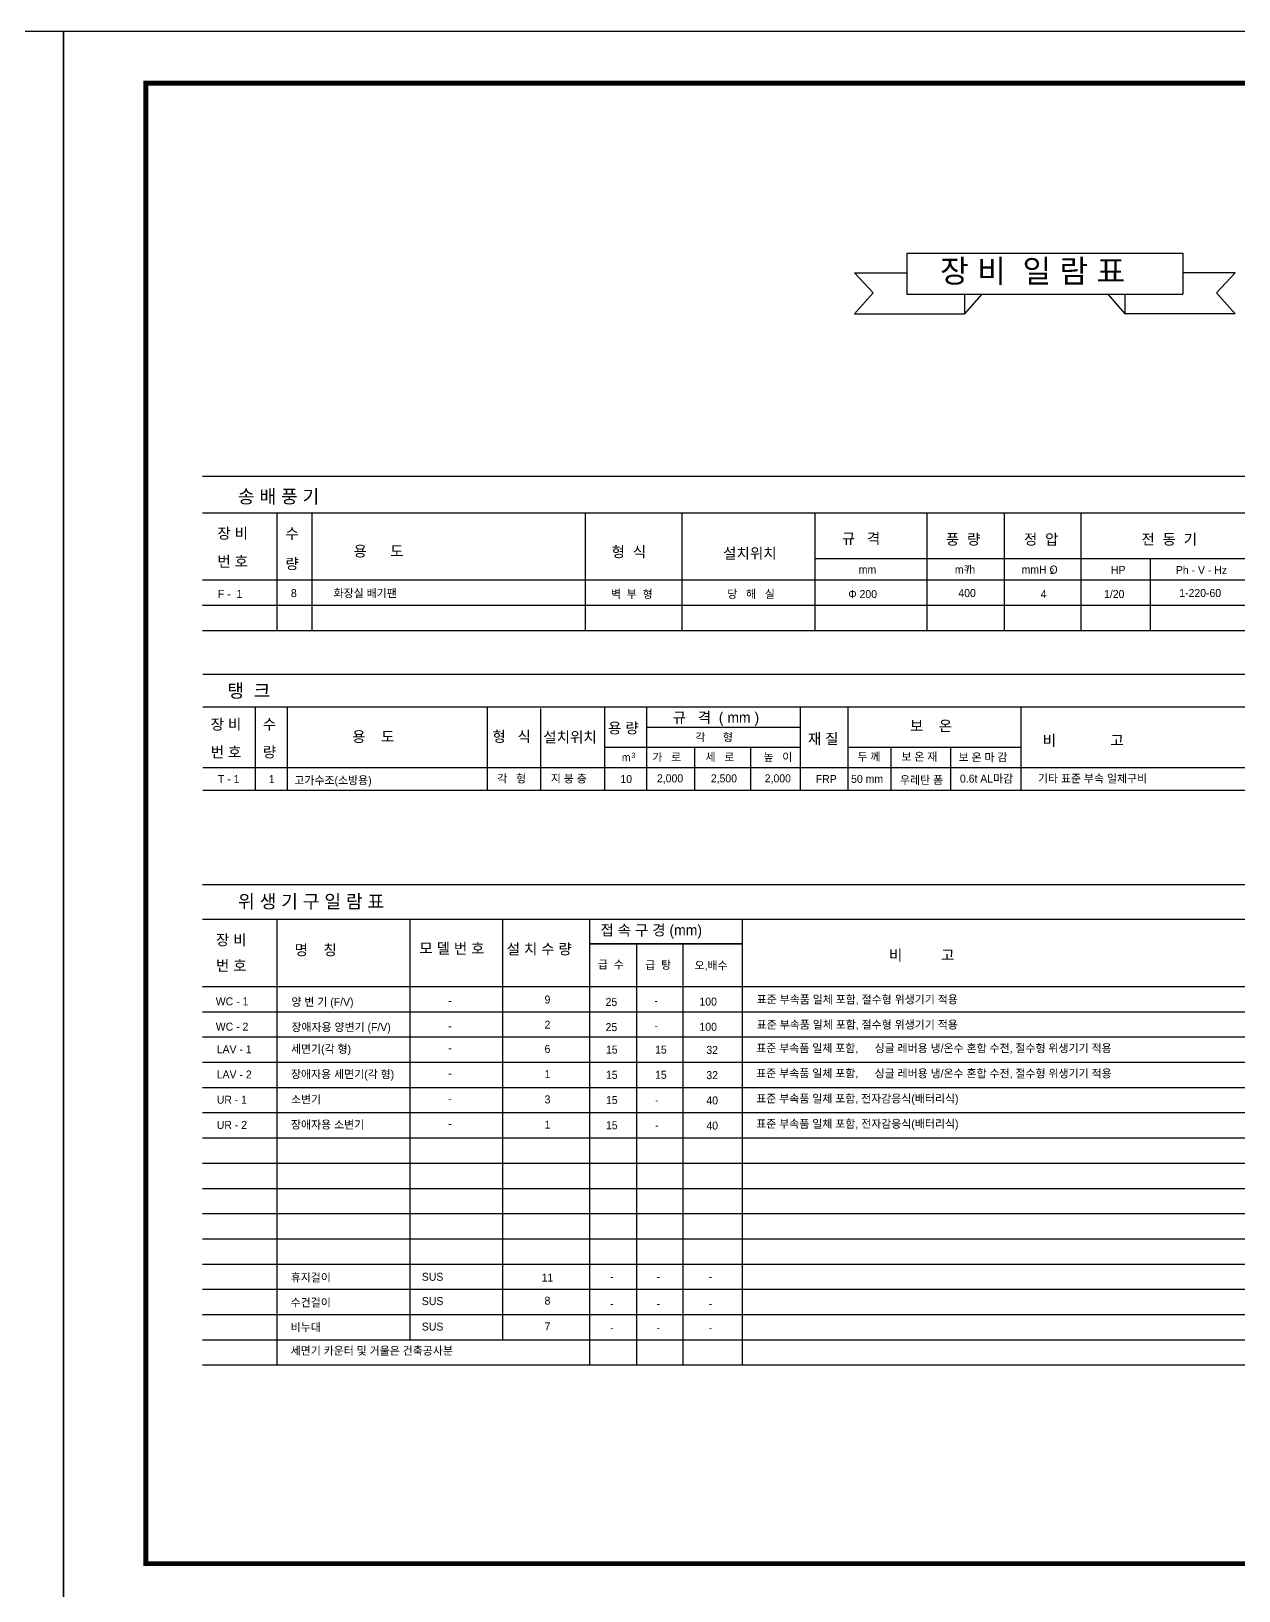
# Model space of a CAD drawing. Header units: millimetres. Extents: x 83956 to 461956, y 36707 to 125807.
# Drawn here: x 146048 to 180006, y 81955 to 125807 of the extents above; entities that cross this region are included whole.
import ezdxf
from ezdxf.enums import TextEntityAlignment as Align

# ---------------------------------------------------------------- set-up
doc = ezdxf.new("R2010")
doc.units = ezdxf.units.MM
doc.header["$LTSCALE"] = 100
doc.header["$MEASUREMENT"] = 0
doc.layers.get('0').update_dxf_attribs({"linetype": 'CONTINUOUS'})
doc.layers.get('Defpoints').update_dxf_attribs({"linetype": 'CONTINUOUS'})
for name, color, linetype in [('2', 2, 'CONTINUOUS'), ('AIR', 3, 'CONTINUOUS'), ('CEL', 7, 'CONTINUOUS'), ('ETC', 6, 'CONTINUOUS'), ('FORM', 8, 'CONTINUOUS'), ('LINE', 7, 'CONTINUOUS'), ('M-3600-1$0$pipe', 3, 'CONTINUOUS'), ('TEXT', 11, 'CONTINUOUS')]:
    doc.layers.add(name, color=color, linetype=linetype)
doc.styles.add('gr', font='Gulim.ttf')
doc.styles.add('M-3600-1$0$M-3134$0$HY', font='H2WULL.TTF')

# ---------------------------------------------------------------- blocks, each defined once
blk = doc.blocks.new('PMC-FORMV')
at = {"layer": 'Defpoints'}
blk.add_lwpolyline([(0, 0), (0, 29700), (42000, 29700), (42000, 0)], close=True, dxfattribs=at)
at = {"layer": 'FORM', "const_width": 90.2}
blk.add_lwpolyline([(1544, 975), (1544, 28725), (40744, 28725), (40744, 975)], close=True, dxfattribs=at)

msp = doc.modelspace()

# ---------------------------------------------------------------- linework, layer by layer
at = {"color": 4}
for p, q in [((150878, 107729), (199459, 107729)), ((150878, 106807), (199459, 106807)), ((150878, 105104), (199459, 105104)), ((152960, 88305), (152960, 100837))]:
    msp.add_line(p, q, dxfattribs=at)
at = {"color": 1}
for p, q in [((158866, 106807), (158866, 104464)), ((160367, 106759), (160367, 104464)), ((162171, 106807), (162171, 104464)), ((163351, 106807), (163351, 104464)), ((167671, 106807), (167671, 104464)), ((169008, 106807), (169008, 104464)), ((173876, 106807), (173876, 104464)), ((163351, 106239), (167671, 106239)), ((162171, 105672), (167671, 105672)), ((164704, 105672), (164704, 104464)), ((166275, 105672), (166275, 104464)), ((169008, 105672), (173876, 105672)), ((170219, 105672), (170219, 104464)), ((171895, 105672), (171895, 104464)), ((159297, 100837), (159297, 89014)), ((161745, 100837), (161745, 88305)), ((166036, 100837), (166036, 88305)), ((161745, 100145), (166036, 100145)), ((161745, 100145), (166036, 100145)), ((163072, 100145), (163072, 88305)), ((164374, 100145), (164374, 88305))]:
    msp.add_line(p, q, dxfattribs=at)
at = {"layer": '2', "color": 1}
for p, q in [((152343, 106807), (152343, 104464)), ((156691, 100837), (156691, 89014))]:
    msp.add_line(p, q, dxfattribs=at)
at = {"layer": '2', "color": 4}
msp.add_line((153243, 106807), (153243, 104464), dxfattribs=at)
at = {"layer": 'AIR', "color": 1}
msp.add_line((166036, 100145), (161745, 100145), dxfattribs=at)
at = {"layer": 'CEL', "color": 4}
for p, q in [((150865, 101812), (199445, 101812)), ((150865, 100837), (199445, 100837)), ((150865, 98947), (199445, 98947)), ((150865, 88305), (199445, 88305))]:
    msp.add_line(p, q, dxfattribs=at)
at = {"layer": 'CEL', "color": 1}
for p, q in [((150865, 98238), (199445, 98238)), ((150865, 97528), (199445, 97528)), ((150865, 96819), (199445, 96819)), ((150865, 96109), (199445, 96109)), ((150865, 95400), (199445, 95400)), ((150865, 94690), (199445, 94690)), ((150865, 93981), (199445, 93981)), ((150865, 93271), (199445, 93271)), ((150865, 92562), (199445, 92562)), ((150865, 91852), (199445, 91852)), ((150865, 91143), (199445, 91143)), ((150865, 90433), (199445, 90433)), ((150865, 89724), (199445, 89724)), ((150865, 89014), (199445, 89014))]:
    msp.add_line(p, q, dxfattribs=at)
at = {"layer": 'ETC', "color": 4}
msp.add_line((150878, 107729), (177827, 107729), dxfattribs=at)
at = {"layer": 'ETC', "color": 4, "linetype": 'Continuous'}
msp.add_line((150878, 104464), (199459, 104464), dxfattribs=at)
at = {"layer": 'LINE', "color": 2}
for p, q in [((170671, 119562), (170671, 118411)), ((170671, 119562), (178430, 119562)), ((170671, 119562), (178430, 119562)), ((178430, 119562), (178430, 118411)), ((169198, 119010), (169720, 118453)), ((169198, 119010), (170671, 119010)), ((179902, 119010), (178430, 119010)), ((179902, 119010), (179380, 118453)), ((169720, 118453), (169198, 117859)), ((170671, 118411), (178430, 118411)), ((172780, 118411), (172296, 117859)), ((172296, 118411), (172296, 117859)), ((176320, 118411), (176805, 117859)), ((176805, 118411), (176805, 117859)), ((179380, 118453), (179902, 117859)), ((169198, 117859), (172296, 117859)), ((179902, 117859), (176805, 117859))]:
    msp.add_line(p, q, dxfattribs=at)
at = {"layer": 'M-3600-1$0$pipe', "color": 4}
for p, q in [((199445, 113283), (150865, 113283)), ((199445, 112259), (150865, 112259)), ((153945, 108951), (153945, 112259)), ((199445, 110369), (150865, 110369)), ((199445, 108951), (150865, 108951))]:
    msp.add_line(p, q, dxfattribs=at)
at = {"layer": 'M-3600-1$0$pipe', "color": 1}
for p, q in [((152956, 112259), (152956, 108951)), ((161624, 112238), (161624, 108951)), ((164343, 112238), (164343, 108951)), ((168090, 108951), (168090, 112238)), ((171240, 108951), (171240, 112238)), ((173413, 108951), (173413, 112238)), ((175577, 108951), (175577, 112238)), ((168090, 110978), (181068, 110978)), ((177524, 108951), (177524, 110978))]:
    msp.add_line(p, q, dxfattribs=at)
at = {"layer": 'M-3600-1$0$pipe', "color": 1, "linetype": 'Continuous'}
msp.add_line((199445, 109660), (150865, 109660), dxfattribs=at)

# ---------------------------------------------------------------- block references
at = {"layer": 'FORM', "xscale": 1.5, "yscale": 1.5, "zscale": 1.5}
for p in [(83956, 81257), (146956, 81257)]:
    msp.add_blockref('PMC-FORMV', p, dxfattribs=at)

# ---------------------------------------------------------------- texts
at = {"color": 3, "style": 'gr'}
for s, p in [('규   격  ( mm )', (164086, 106362)), ('장 비', (151095, 106168)), ('수', (152560, 106168)), ('용    도', (155074, 105823)), ('형   식', (159019, 105825)), ('설치위치', (160446, 105809)), ('용 량', (162270, 106063)), ('보    온', (170756, 106123)), ('번 호', (151095, 105388)), ('량', (152560, 105388)), ('재 질', (167889, 105761)), ('비              고', (174491, 105715))]:
    msp.add_text(s, height=300, dxfattribs=at).set_placement(p)
at = {"color": 2, "style": 'gr'}
for s, height, p in [('각      형', 225, (164724, 105843)), ('m', 225, (162657, 105277)), ('3', 150, (162923, 105368)), ('가   로', 225, (163513, 105283)), ('세   로', 225, (165010, 105286)), ('높   이', 225, (166639, 105286)), ('두 께', 225, (169285, 105294)), ('보 온 재', 225, (170519, 105294)), ('보 온 마 감', 225, (172128, 105277)), ('고가수조(소방용)', 225, (153448, 104631)), ('각   형', 225, (159156, 104681)), ('지 붕 층', 225, (160660, 104681)), ('FRP', 225, (168110, 104669)), ('50 mm', 225, (169104, 104671)), ('급  수', 225, (161984, 99453)), ('급  탕', 225, (163315, 99439)), ('오,배수', 225, (164701, 99426)), ('표준 부속품 일체 포함, 절수형 위생기기 적용', 225, (166450, 98470)), ('표준 부속품 일체 포함, 절수형 위생기기 적용', 225, (166450, 97760))]:
    msp.add_text(s, height=height, dxfattribs=at).set_placement(p)
for s, p in [('T - 1', (151600, 104667)), ('1', (152810, 104667)), ('10', (162780, 104668)), ('2,000', (164013, 104686)), ('2,500', (165527, 104686)), ('2,000', (167043, 104686)), ('우레탄 폼', (171086, 104641)), ('0.6t AL마감', (172912, 104679)), ('기타 표준 부속 일체구비', (175893, 104681))]:
    msp.add_text(s, height=225, dxfattribs=at).set_placement(p, align=Align.CENTER)
at = {"layer": 'M-3600-1$0$pipe', "color": 4, "style": 'M-3600-1$0$M-3134$0$HY'}
msp.add_text('송 배 풍 기', height=375, dxfattribs=at).set_placement((151859, 112537))
at = {"layer": 'M-3600-1$0$pipe', "color": 3, "style": 'M-3600-1$0$M-3134$0$HY'}
for s, p in [('장 비', (151284, 111538)), ('수', (153196, 111531)), ('규   격', (168844, 111394)), ('풍  량', (171768, 111372)), ('정  압', (173963, 111372)), ('전  동  기', (177266, 111372)), ('번 호', (151284, 110747)), ('량', (153196, 110684)), ('용      도', (155112, 111038)), ('형  식', (162368, 111018)), ('설치위치', (165504, 110976))]:
    msp.add_text(s, height=300, dxfattribs=at).set_placement(p)
at = {"layer": 'M-3600-1$0$pipe', "color": 2, "style": 'M-3600-1$0$M-3134$0$HY'}
for s, height, p in [('mm', 225, (169319, 110557)), ('m /h', 225, (172020, 110557)), ('3', 150, (172284, 110643)), ('mmH O', 225, (173899, 110557)), ('2', 150, (174697, 110549)), ('HP', 225, (176410, 110548)), ('Ph - V - Hz', 225, (178236, 110543)), ('F -  1', 225, (151299, 109873)), ('8', 225, (153351, 109896)), ('화장실 배기팬', 225, (154552, 109891)), ('벽  부  형', 225, (162349, 109870)), ('당   해   실', 225, (165622, 109870)), ('Φ 200', 225, (169025, 109867)), ('4', 225, (174434, 109870)), ('1-220-60', 225, (178331, 109897))]:
    msp.add_text(s, height=height, dxfattribs=at).set_placement(p)
for s, p in [('400', (172610, 109897)), ('1/20', (176790, 109870))]:
    msp.add_text(s, height=225, dxfattribs=at).set_placement(p, align=Align.RIGHT)
at = {"layer": 'TEXT', "color": 4, "linetype": 'Continuous', "style": 'gr'}
msp.add_text('장 비  일 람 표 ', height=642.86, dxfattribs=at).set_placement((171608, 118742))
at = {"layer": 'TEXT', "color": 4, "style": 'gr'}
for s, p in [('탱  크', (151561, 107074)), ('위 생 기 구 일 람 표', (151864, 101150))]:
    msp.add_text(s, height=375, dxfattribs=at).set_placement(p)
at = {"layer": 'TEXT', "color": 3, "style": 'gr'}
for s, p in [('장 비', (151243, 100107)), ('접 속 구 경 (mm)', (162054, 100382)), ('명    칭', (153453, 99826)), ('모 델 번 호', (156963, 99869)), ('설 치 수 량', (159417, 99851)), ('비          고', (170166, 99681)), ('번 호', (151243, 99384))]:
    msp.add_text(s, height=300, dxfattribs=at).set_placement(p)
at = {"layer": 'TEXT', "color": 2, "style": 'gr'}
for s, p in [('9', (160565, 98469)), ('2', (160565, 97760)), ('6', (160565, 97078)), ('1', (160565, 96369)), ('3', (160565, 95659)), ('1', (160565, 94950)), ('11', (160565, 90648)), ('8', (160565, 90000)), ('7', (160565, 89274))]:
    msp.add_text(s, height=225, dxfattribs=at).set_placement(p, align=Align.CENTER)
for s, p in [('WC - 1', (151239, 98415)), ('양 변 기 (F/V)', (153365, 98400)), ('-', (157775, 98435)), ('25', (162200, 98401)), ('-', (163574, 98440)), ('100', (164840, 98410)), ('WC - 2', (151239, 97705)), ('장애자용 양변기 (F/V)', (153365, 97691)), ('-', (157775, 97726)), ('25', (162200, 97692)), ('-', (163574, 97730)), ('100', (164840, 97701)), ('표준 부속품 일체 포함,', (166436, 97101)), ('싱글 레버용 냉/온수 혼합 수전, 절수형 위생기기 적용', (169764, 97098)), ('LAV - 1', (151266, 97069)), ('세면기(각 형)', (153353, 97077)), ('-', (157775, 97105)), ('15', (162211, 97059)), ('15', (163591, 97059)), ('32', (165034, 97050)), ('LAV - 2', (151266, 96360)), ('장애자용 세면기(각 형)', (153353, 96368)), ('-', (157775, 96395)), ('15', (162211, 96350)), ('15', (163591, 96350)), ('32', (165034, 96341)), ('표준 부속품 일체 포함,', (166436, 96392)), ('싱글 레버용 냉/온수 혼합 수전, 절수형 위생기기 적용', (169764, 96388)), ('UR - 1', (151266, 95650)), ('소변기', (153353, 95658)), ('-', (157775, 95686)), ('15', (162211, 95640)), ('-', (163591, 95640)), ('40', (165034, 95631)), ('표준 부속품 일체 포함, 전자감응식(배터리식)', (166436, 95682)), ('UR - 2', (151266, 94941)), ('장애자용 소변기', (153353, 94949)), ('표준 부속품 일체 포함, 전자감응식(배터리식)', (166436, 94973)), ('-', (157775, 94976)), ('15', (162211, 94931)), ('-', (163591, 94931)), ('40', (165034, 94922)), ('휴지걸이', (153345, 90652)), ('SUS', (157032, 90672)), ('-', (162326, 90676)), ('-', (163634, 90676)), ('-', (165100, 90676)), ('수건걸이', (153345, 89947)), ('SUS', (157032, 89988)), ('-', (162326, 89916)), ('-', (163634, 89916)), ('-', (165100, 89916)), ('비누대', (153345, 89253)), ('SUS', (157032, 89271)), ('-', (162326, 89247)), ('-', (163634, 89247)), ('-', (165100, 89247)), ('세면기 카운터 및 거울은 건축공사분', (153345, 88592))]:
    msp.add_text(s, height=225, dxfattribs=at).set_placement(p)

doc.saveas('drawing.dxf')
